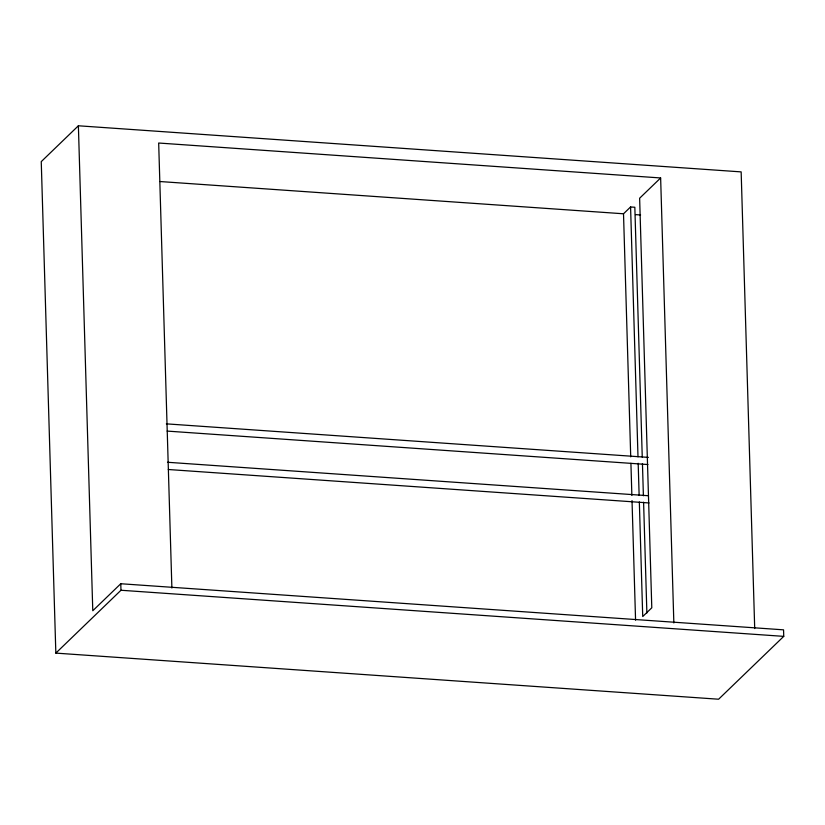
<?xml version="1.0" encoding="UTF-8"?>
<svg xmlns="http://www.w3.org/2000/svg" width="825" height="825" viewBox="0 0 825 825"><rect width="100%" height="100%" fill="white"/><g stroke="black" fill="none" stroke-linecap="round" stroke-linejoin="round"><path stroke-width="1.24" d="M78.385 125.782L41.25 161.618L55.842 653.111L718.606 699.218L783.75 636.364L783.554 629.836L120.78 583.739L92.782 610.758L78.385 125.782L741.159 171.889L754.71 628.557M55.842 653.111L120.976 590.257L120.78 583.739M630.723 456.854L623.514 213.778L630.578 206.962L634.837 207.261L642.252 457.132M171.889 588.029L158.678 143.024L660.639 177.953L639.633 198.217L651.791 607.808L642.727 616.543L639.334 501.92M160.06 181.541L623.514 213.778M635.467 214.613L640.592 214.974M166.351 423.854L648.398 457.39M167.155 431.093L647.914 464.537M167.496 462.268L648.254 495.712M168.29 469.507L649.058 502.951M120.976 590.257L783.75 636.364M660.639 177.953L673.85 622.947M642.448 463.567L643.397 495.773M643.593 502.208L646.882 612.975M630.578 206.962L637.993 456.833M638.179 463.279L639.138 495.474M630.919 463.289L631.868 495.443M632.022 500.589L635.57 620.194"/></g></svg>
